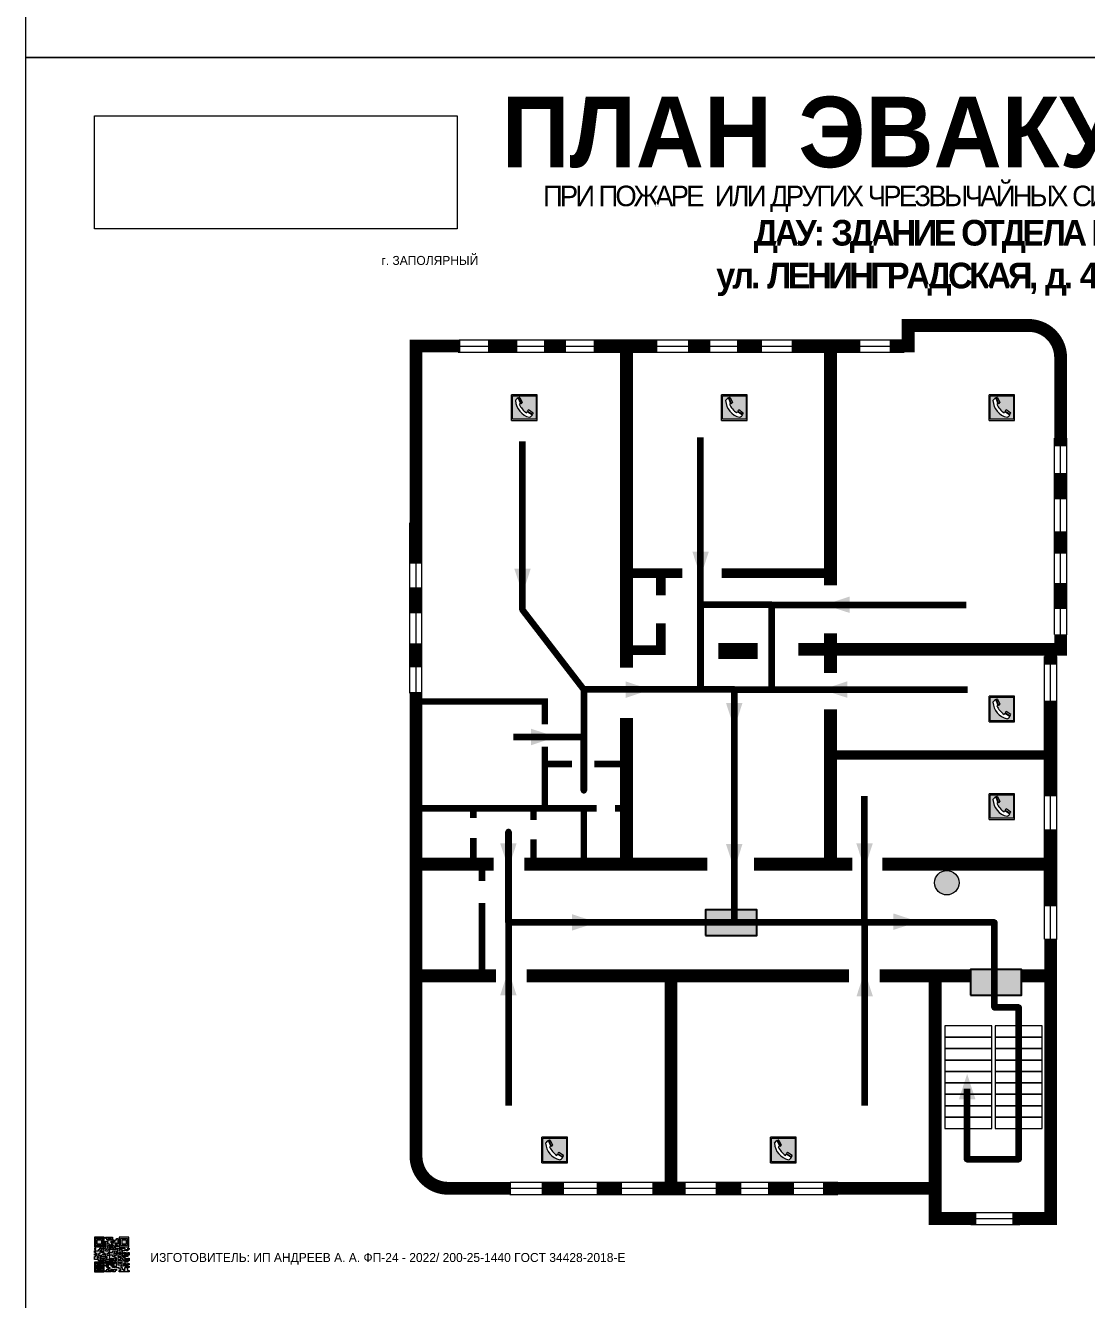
# Model space of a CAD drawing. Header units: millimetres. Extents: x 13114 to 67229, y 22859 to 38520.
# Drawn here: x 22563.4 to 22894.2, y 35167.7 to 35564.6 of the extents above; entities that cross this region are included whole.
import ezdxf

# ---------------------------------------------------------------- set-up
doc = ezdxf.new("R2010")
doc.units = ezdxf.units.MM
doc.layers.add('План_Штампы', color=7, linetype='Continuous')
doc.styles.add('обычный', font='arial.ttf')
picture_1 = doc.add_image_def('image1.jpg', size_in_pixel=(337, 105))

# ---------------------------------------------------------------- blocks, each defined once
blk = doc.blocks.new('QR')
at = {"lineweight": 0}
h = blk.add_hatch(color=256, dxfattribs=at)
h.dxf.hatch_style = 1
h.paths.add_polyline_path([(9241.16, 2687.38), (9242.01, 2687.38), (9242.01, 2687.83), (9241.59, 2687.83), (9241.59, 2688.68), (9239.45, 2688.68), (9239.45, 2688.25), (9239.86, 2688.25), (9239.86, 2687.83), (9240.29, 2687.83), (9240.29, 2688.25), (9241.16, 2688.25), (9241.16, 2687.83), (9240.29, 2687.83), (9240.29, 2687.38), (9239.45, 2687.38), (9239.45, 2685.22), (9238.57, 2685.22), (9238.57, 2684.8), (9239.02, 2684.8), (9239.02, 2684.37), (9238.13, 2684.37), (9238.13, 2683.92), (9239.02, 2683.92), (9239.02, 2683.5), (9239.44, 2683.5), (9239.44, 2682.64), (9239.87, 2682.64), (9239.87, 2682.18), (9239.44, 2682.18), (9239.44, 2682.64), (9238.13, 2682.64), (9238.13, 2681.76), (9237.71, 2681.76), (9237.71, 2682.64), (9238.13, 2682.64), (9238.13, 2683.07), (9237.27, 2683.07), (9237.27, 2683.51), (9237.71, 2683.51), (9237.71, 2684.37), (9238.13, 2684.37), (9238.13, 2685.22), (9237.71, 2685.22), (9237.71, 2684.8), (9237.28, 2684.8), (9237.28, 2684.38), (9235.98, 2684.38), (9235.98, 2683.92), (9236.4, 2683.92), (9236.4, 2683.49), (9236.84, 2683.49), (9236.84, 2683.07), (9236.4, 2683.07), (9236.4, 2682.64), (9235.98, 2682.64), (9235.98, 2681.76), (9237.29, 2681.76), (9237.29, 2681.33), (9239.43, 2681.33), (9239.43, 2681.76), (9240.74, 2681.76), (9240.74, 2683.05), (9239.87, 2683.05), (9239.87, 2683.5), (9240.29, 2683.5), (9240.29, 2683.91), (9240.74, 2683.91), (9240.74, 2684.81), (9240.29, 2684.81), (9240.29, 2684.79), (9240.29, 2684.37), (9239.45, 2684.37), (9239.45, 2684.8), (9239.87, 2684.8), (9239.87, 2685.21), (9240.74, 2685.21), (9240.74, 2686.1), (9240.29, 2686.1), (9240.29, 2685.64), (9239.86, 2685.64), (9239.86, 2686.95), (9240.29, 2686.95), (9240.29, 2686.52), (9240.74, 2686.52), (9240.74, 2686.1), (9241.16, 2686.1), (9241.16, 2686.53), (9241.59, 2686.53), (9241.59, 2686.1), (9242.02, 2686.1), (9242.02, 2685.21), (9241.59, 2685.21), (9241.59, 2686.1), (9241.16, 2686.1), (9241.16, 2685.21), (9240.74, 2685.21), (9240.74, 2684.81), (9242.89, 2684.81), (9242.89, 2685.22), (9242.47, 2685.22), (9242.47, 2686.11), (9242.89, 2686.11), (9242.89, 2686.52), (9242.46, 2686.52), (9242.46, 2686.95), (9242.89, 2686.95), (9242.89, 2686.52), (9243.32, 2686.52), (9243.32, 2688.26), (9242.9, 2688.26), (9242.9, 2687.83), (9242.47, 2687.83), (9242.47, 2687.38), (9242.01, 2687.38), (9242.01, 2686.94), (9241.16, 2686.94)])
h.paths.add_polyline_path([(9239.02, 2682.18), (9239.02, 2681.76), (9238.54, 2681.76), (9238.54, 2682.18)], flags=16)
h.paths.add_polyline_path([(9237.27, 2682.65), (9237.27, 2682.19), (9236.83, 2682.19), (9236.83, 2682.65)], flags=16)
h = blk.add_hatch(color=256, dxfattribs=at)
h.dxf.hatch_style = 1
h.paths.add_polyline_path([(9238.15, 2687.83), (9236.83, 2687.83), (9236.83, 2686.52), (9238.15, 2686.52)], flags=0)
h.paths.add_polyline_path([(9239.01, 2685.65), (9239.01, 2688.68), (9235.98, 2688.68), (9235.98, 2685.65)])
h.paths.add_polyline_path([(9236.41, 2686.1), (9236.41, 2688.26), (9238.56, 2688.26), (9238.56, 2686.1)], flags=16)
h.paths.add_polyline_path([(9236.83, 2686.52), (9236.83, 2687.83), (9238.15, 2687.83), (9238.15, 2686.52)], flags=0)
h = blk.add_hatch(color=256, dxfattribs=at)
h.dxf.hatch_style = 1
h.paths.add_polyline_path([(9238.15, 2686.52), (9238.15, 2687.83), (9236.83, 2687.83), (9236.83, 2686.52)])
h.paths.add_polyline_path([(9245.91, 2686.52), (9245.91, 2687.83), (9244.59, 2687.83), (9244.59, 2686.52)], flags=0)
h.paths.add_polyline_path([(9246.77, 2685.65), (9246.77, 2688.68), (9243.74, 2688.68), (9243.74, 2685.65)])
h.paths.add_polyline_path([(9244.17, 2686.1), (9244.17, 2688.26), (9246.32, 2688.26), (9246.32, 2686.1)], flags=16)
h.paths.add_polyline_path([(9244.59, 2686.52), (9244.59, 2687.83), (9245.91, 2687.83), (9245.91, 2686.52)], flags=0)
h = blk.add_hatch(color=256, dxfattribs=at)
h.dxf.hatch_style = 1
h.paths.add_polyline_path([(9240.75, 2681.76), (9240.75, 2681.35), (9241.17, 2681.35), (9241.17, 2681.76)])
h.paths.add_polyline_path([(9241.6, 2682.18), (9241.17, 2682.18), (9241.17, 2681.76), (9241.6, 2681.76)])
h.paths.add_polyline_path([(9242.47, 2681.34), (9242.47, 2682.19), (9242.02, 2682.19), (9242.02, 2681.76), (9241.6, 2681.76), (9241.6, 2681.34)])
h.paths.add_polyline_path([(9239.87, 2678.3), (9239.44, 2678.3), (9239.44, 2677.89), (9241.17, 2677.89), (9241.17, 2678.3), (9240.28, 2678.3), (9240.28, 2678.73), (9239.87, 2678.73)])
h.paths.add_polyline_path([(9240.75, 2678.73), (9240.75, 2679.19), (9240.28, 2679.19), (9240.28, 2678.73)])
h.paths.add_polyline_path([(9241.6, 2678.73), (9241.17, 2678.73), (9241.17, 2678.3), (9241.6, 2678.3)])
h.paths.add_polyline_path([(9242.02, 2678.3), (9241.6, 2678.3), (9241.6, 2677.89), (9242.48, 2677.89), (9242.48, 2678.31), (9242.9, 2678.31), (9242.9, 2678.73), (9242.02, 2678.73)])
h.paths.add_polyline_path([(9246.36, 2684.37), (9246.36, 2684.79), (9245.93, 2684.79), (9245.93, 2684.37)])
h.paths.add_polyline_path([(9246.78, 2685.2), (9246.36, 2685.2), (9246.36, 2684.79), (9246.78, 2684.79)])
h.paths.add_polyline_path([(9245.91, 2687.83), (9244.59, 2687.83), (9244.59, 2686.52), (9245.91, 2686.52)])
h = blk.add_hatch(color=256, dxfattribs=at)
h.dxf.hatch_style = 1
h.paths.add_polyline_path([(9243.32, 2686.11), (9242.89, 2686.11), (9242.89, 2685.64), (9243.32, 2685.64)])
h.paths.add_polyline_path([(9239.02, 2683.07), (9239.02, 2683.5), (9238.56, 2683.5), (9238.56, 2683.07)])
h.paths.add_polyline_path([(9236.4, 2684.8), (9236.4, 2685.22), (9235.98, 2685.22), (9235.98, 2684.8)])
h.paths.add_polyline_path([(9236.4, 2683.07), (9236.4, 2683.49), (9235.98, 2683.49), (9235.98, 2683.07)])
h = blk.add_hatch(color=256, dxfattribs=at)
h.dxf.hatch_style = 1
h.paths.add_polyline_path([(9243.32, 2682.64), (9243.32, 2683.07), (9244.62, 2683.07), (9244.62, 2684.37), (9243.74, 2684.37), (9243.74, 2684.8), (9244.62, 2684.8), (9244.62, 2684.37), (9245.48, 2684.37), (9245.48, 2685.22), (9243.32, 2685.22), (9243.32, 2683.5), (9242.89, 2683.5), (9242.89, 2683.06), (9242.01, 2683.06), (9242.01, 2683.91), (9242.47, 2683.91), (9242.47, 2683.5), (9242.89, 2683.5), (9242.89, 2684.38), (9241.59, 2684.38), (9241.59, 2683.91), (9240.74, 2683.91), (9240.74, 2683.05), (9241.59, 2683.05), (9241.59, 2682.64), (9242.47, 2682.64), (9242.47, 2682.19), (9242.91, 2682.19), (9242.91, 2681.34), (9242.48, 2681.34), (9242.48, 2680.91), (9242.91, 2680.91), (9242.91, 2679.17), (9243.75, 2679.17), (9243.75, 2678.73), (9244.2, 2678.73), (9244.2, 2678.3), (9243.75, 2678.3), (9243.75, 2677.88), (9246.78, 2677.88), (9246.78, 2678.3), (9246.35, 2678.3), (9246.35, 2679.19), (9245.48, 2679.19), (9245.48, 2678.31), (9245.05, 2678.31), (9245.05, 2678.73), (9244.62, 2678.73), (9244.62, 2679.19), (9244.2, 2679.19), (9244.2, 2679.61), (9245.05, 2679.61), (9245.05, 2680.46), (9245.48, 2680.46), (9245.48, 2681.34), (9245.04, 2681.34), (9245.04, 2681.76), (9244.63, 2681.76), (9244.63, 2682.19), (9244.21, 2682.19), (9244.21, 2681.76), (9243.32, 2681.76), (9243.32, 2682.19), (9244.21, 2682.19), (9244.21, 2682.64)])
h.paths.add_polyline_path([(9243.75, 2683.49), (9243.75, 2683.92), (9244.21, 2683.92), (9244.21, 2683.49)], flags=16)
h.paths.add_polyline_path([(9243.32, 2681.34), (9244.63, 2681.34), (9244.63, 2680.04), (9243.32, 2680.04)], flags=16)
h.paths.add_polyline_path([(9243.76, 2680.89), (9244.18, 2680.89), (9244.18, 2680.48), (9243.76, 2680.48)], flags=0)
h = blk.add_hatch(color=256, dxfattribs=at)
h.dxf.hatch_style = 1
h.paths.add_polyline_path([(9246.36, 2683.07), (9246.78, 2683.07), (9246.78, 2683.92), (9246.36, 2683.92), (9246.36, 2683.49), (9245.92, 2683.49), (9245.92, 2683.92), (9245.06, 2683.92), (9245.06, 2683.49), (9245.48, 2683.49), (9245.48, 2683.07), (9244.62, 2683.07), (9244.62, 2682.65), (9245.05, 2682.65), (9245.05, 2682.18), (9245.48, 2682.18), (9245.48, 2682.65), (9246.36, 2682.65)])
h.paths.add_polyline_path([(9246.78, 2682.18), (9246.36, 2682.18), (9246.36, 2681.75), (9245.92, 2681.75), (9245.92, 2682.18), (9245.48, 2682.18), (9245.48, 2681.34), (9245.48, 2681.34), (9245.94, 2681.34), (9245.94, 2680.91), (9246.36, 2680.91), (9246.36, 2681.34), (9246.78, 2681.34)])
h = blk.add_hatch(color=256, dxfattribs=at)
h.dxf.hatch_style = 1
h.paths.add_polyline_path([(9235.98, 2680.9), (9235.98, 2677.86), (9239.02, 2677.86), (9239.02, 2680.9)])
h.paths.add_polyline_path([(9238.57, 2680.48), (9238.57, 2678.32), (9236.41, 2678.32), (9236.41, 2680.48)], flags=16)
h.paths.add_polyline_path([(9238.15, 2680.05), (9238.15, 2678.74), (9236.83, 2678.74), (9236.83, 2680.05)], flags=0)
h = blk.add_hatch(color=256, dxfattribs=at)
h.dxf.hatch_style = 1
h.paths.add_polyline_path([(9238.15, 2680.05), (9236.83, 2680.05), (9236.83, 2678.74), (9238.15, 2678.74)])
h = blk.add_hatch(color=256, dxfattribs=at)
h.dxf.hatch_style = 1
h.paths.add_polyline_path([(9242.02, 2680.46), (9242.48, 2680.46), (9242.48, 2680.91), (9241.58, 2680.91), (9241.58, 2681.35), (9241.17, 2681.35), (9241.17, 2680.91), (9240.75, 2680.91), (9240.75, 2681.33), (9239.43, 2681.33), (9239.43, 2680.46), (9239.86, 2680.46), (9239.86, 2680.92), (9240.3, 2680.92), (9240.3, 2680.46), (9239.86, 2680.46), (9239.86, 2680.04), (9239.44, 2680.04), (9239.44, 2679.62), (9239.86, 2679.62), (9239.86, 2679.19), (9240.29, 2679.19), (9240.29, 2680.03), (9241.18, 2680.03), (9241.18, 2680.47), (9241.6, 2680.47), (9241.6, 2680.03), (9241.18, 2680.03), (9241.18, 2679.61), (9241.6, 2679.61), (9241.6, 2679.19), (9242.47, 2679.19), (9242.47, 2679.6), (9242.02, 2679.6)])
h = blk.add_hatch(color=256, dxfattribs=at)
h.dxf.hatch_style = 1
h.paths.add_polyline_path([(9244.18, 2680.48), (9244.18, 2680.89), (9243.76, 2680.89), (9243.76, 2680.48)])
h = blk.add_hatch(color=256, dxfattribs=at)
h.dxf.hatch_style = 1
h.paths.add_polyline_path([(9245.93, 2680.04), (9245.93, 2680.46), (9245.48, 2680.46), (9245.48, 2679.62), (9246.35, 2679.62), (9246.35, 2680.04)])
h.paths.add_polyline_path([(9246.78, 2680.04), (9246.78, 2680.46), (9246.35, 2680.46), (9246.35, 2680.04)])
h.paths.add_polyline_path([(9246.78, 2679.18), (9246.78, 2679.62), (9246.35, 2679.62), (9246.35, 2679.18)])
for points in [[(9237.71, 2685.22), (9238.13, 2685.22), (9238.13, 2684.37), (9237.71, 2684.37), (9237.71, 2683.51), (9237.27, 2683.51), (9237.27, 2683.07), (9238.13, 2683.07), (9238.13, 2682.64), (9237.71, 2682.64), (9237.71, 2681.76), (9238.13, 2681.76), (9238.13, 2682.64), (9239.44, 2682.64), (9239.44, 2683.5), (9239.02, 2683.5), (9239.02, 2683.07), (9238.56, 2683.07), (9238.56, 2683.5), (9239.02, 2683.5), (9239.02, 2683.92), (9238.13, 2683.92), (9238.13, 2684.37), (9239.02, 2684.37), (9239.02, 2684.8), (9238.57, 2684.8), (9238.57, 2685.22), (9239.45, 2685.22), (9239.45, 2687.38), (9240.29, 2687.38), (9240.29, 2687.83), (9239.86, 2687.83), (9239.86, 2688.25), (9239.45, 2688.25), (9239.45, 2688.68), (9241.59, 2688.68), (9241.59, 2687.83), (9242.01, 2687.83), (9242.01, 2687.38), (9242.47, 2687.38), (9242.47, 2687.83), (9242.9, 2687.83), (9242.9, 2688.26), (9243.32, 2688.26), (9243.32, 2686.52), (9242.89, 2686.52), (9242.89, 2686.11), (9243.32, 2686.11), (9243.32, 2685.64), (9242.89, 2685.64), (9242.89, 2686.11), (9242.47, 2686.11), (9242.47, 2685.22), (9242.89, 2685.22), (9242.89, 2684.81), (9240.74, 2684.81), (9240.74, 2683.91), (9241.59, 2683.91), (9241.59, 2684.38), (9242.89, 2684.38), (9242.89, 2683.5), (9242.47, 2683.5), (9242.47, 2683.91), (9242.01, 2683.91), (9242.01, 2683.06), (9242.89, 2683.06), (9242.89, 2683.5), (9243.32, 2683.5), (9243.32, 2685.22), (9245.48, 2685.22), (9245.48, 2684.37), (9244.62, 2684.37), (9244.62, 2683.07), (9245.48, 2683.07), (9245.48, 2683.49), (9245.06, 2683.49), (9245.06, 2683.92), (9245.92, 2683.92), (9245.92, 2683.49), (9246.36, 2683.49), (9246.36, 2683.92), (9246.78, 2683.92), (9246.78, 2683.07), (9246.36, 2683.07), (9246.36, 2682.65), (9245.48, 2682.65), (9245.48, 2682.18), (9245.92, 2682.18), (9245.92, 2681.75), (9246.36, 2681.75), (9246.36, 2682.18), (9246.78, 2682.18), (9246.78, 2681.34), (9246.36, 2681.34), (9246.36, 2680.91), (9245.94, 2680.91), (9245.94, 2681.34), (9245.48, 2681.34), (9245.48, 2680.46), (9245.93, 2680.46), (9245.93, 2680.04), (9246.35, 2680.04), (9246.35, 2680.46), (9246.78, 2680.46), (9246.78, 2680.04), (9246.78, 2680.04), (9246.35, 2680.04), (9246.35, 2679.62), (9246.78, 2679.62), (9246.78, 2679.18), (9246.35, 2679.18), (9246.35, 2678.3), (9246.78, 2678.3), (9246.78, 2677.88), (9243.75, 2677.88), (9243.75, 2678.3), (9244.2, 2678.3), (9244.2, 2678.73), (9243.75, 2678.73), (9243.75, 2679.17), (9242.91, 2679.17), (9242.91, 2680.91), (9242.48, 2680.91), (9242.48, 2680.46), (9242.02, 2680.46), (9242.02, 2679.6), (9242.47, 2679.6), (9242.47, 2679.19), (9241.6, 2679.19), (9241.6, 2679.61), (9241.18, 2679.61), (9241.18, 2680.03), (9240.29, 2680.03), (9240.29, 2679.19), (9240.75, 2679.19), (9240.75, 2678.73), (9240.28, 2678.73), (9240.28, 2678.3), (9241.17, 2678.3), (9241.17, 2678.73), (9241.6, 2678.73), (9241.6, 2678.3), (9242.02, 2678.3), (9242.02, 2678.73), (9242.9, 2678.73), (9242.9, 2678.31), (9242.48, 2678.31), (9242.48, 2677.89), (9241.6, 2677.89), (9241.6, 2678.3), (9241.17, 2678.3), (9241.17, 2677.89), (9239.44, 2677.89), (9239.44, 2678.3), (9239.87, 2678.3), (9239.87, 2678.73), (9240.28, 2678.73), (9240.28, 2679.19), (9240.29, 2679.19), (9239.86, 2679.19), (9239.86, 2679.62), (9239.44, 2679.62), (9239.44, 2680.04), (9239.86, 2680.04), (9239.86, 2680.46), (9239.43, 2680.46), (9239.43, 2681.33), (9237.29, 2681.33), (9237.29, 2681.76), (9235.98, 2681.76), (9235.98, 2682.64), (9236.4, 2682.64), (9236.4, 2683.07), (9235.98, 2683.07), (9235.98, 2683.49), (9236.4, 2683.49), (9236.4, 2683.92), (9235.98, 2683.92), (9235.98, 2684.38), (9237.28, 2684.38), (9237.28, 2684.8), (9237.71, 2684.8), (9237.71, 2685.22), (9237.92, 2685.22)], [(9240.74, 2685.21), (9239.87, 2685.21), (9239.87, 2684.8), (9239.45, 2684.8), (9239.45, 2684.37), (9240.29, 2684.37), (9240.29, 2684.79), (9240.29, 2684.81), (9240.74, 2684.81), (9240.74, 2685.21), (9239.87, 2685.21)], [(9240.74, 2686.1), (9240.74, 2686.52), (9240.29, 2686.52), (9240.29, 2686.95), (9239.86, 2686.95), (9239.86, 2685.64), (9240.29, 2685.64), (9240.29, 2686.1), (9240.74, 2686.1), (9240.74, 2686.52)], [(9240.74, 2683.91), (9240.29, 2683.91), (9240.29, 2683.5), (9239.87, 2683.5), (9239.87, 2683.05), (9240.74, 2683.05), (9240.74, 2683.91)], [(9244.62, 2684.37), (9244.62, 2684.8), (9243.74, 2684.8), (9243.74, 2684.37), (9244.62, 2684.37)], [(9240.74, 2683.05), (9240.74, 2681.76), (9239.43, 2681.76), (9239.43, 2681.33), (9240.75, 2681.33), (9240.75, 2681.35), (9240.75, 2680.91), (9241.17, 2680.91), (9241.17, 2681.35), (9241.58, 2681.35), (9241.58, 2680.91), (9242.48, 2680.91), (9242.48, 2681.34), (9242.91, 2681.34), (9242.91, 2682.19), (9242.47, 2682.19), (9242.47, 2682.64), (9241.59, 2682.64), (9241.59, 2683.05), (9240.74, 2683.05)], [(9239.86, 2680.46), (9239.86, 2680.92), (9240.3, 2680.92), (9240.3, 2680.46), (9239.86, 2680.46)], [(9241.6, 2681.76), (9242.02, 2681.76), (9242.02, 2682.19), (9242.47, 2682.19), (9242.47, 2681.34), (9241.6, 2681.34), (9241.6, 2681.76)], [(9244.62, 2683.07), (9243.32, 2683.07), (9243.32, 2682.64), (9244.21, 2682.64), (9244.21, 2682.19), (9243.32, 2682.19), (9243.32, 2681.76), (9244.21, 2681.76), (9244.21, 2682.19), (9244.63, 2682.19), (9244.63, 2681.76), (9245.04, 2681.76), (9245.04, 2681.34), (9245.48, 2681.34)], [(9245.48, 2680.46), (9245.05, 2680.46), (9245.05, 2679.61), (9244.2, 2679.61), (9244.2, 2679.19), (9244.62, 2679.19), (9244.62, 2678.73), (9245.05, 2678.73), (9245.05, 2678.31), (9245.48, 2678.31), (9245.48, 2679.19), (9246.35, 2679.19), (9246.35, 2679.07)], [(9245.48, 2682.18), (9245.05, 2682.18), (9245.05, 2682.65), (9244.62, 2682.65), (9244.62, 2683.07)], [(9245.48, 2682.18), (9245.48, 2681.34)], [(9246.35, 2679.62), (9245.48, 2679.62), (9245.48, 2680.46)], [(9245.48, 2680.46), (9245.48, 2679.62), (9246.35, 2679.62), (9246.35, 2680.04), (9245.93, 2680.04), (9245.93, 2680.46), (9245.48, 2680.46), (9245.48, 2679.62)], [(9246.35, 2679.62), (9246.35, 2679.18)]]:
    blk.add_lwpolyline(points, dxfattribs=at)
for points in [[(9235.98, 2685.65), (9239.01, 2685.65), (9239.01, 2688.68), (9235.98, 2688.68)], [(9236.41, 2688.26), (9238.56, 2688.26), (9238.56, 2686.1), (9236.41, 2686.1)], [(9236.83, 2687.83), (9238.15, 2687.83), (9238.15, 2686.52), (9236.83, 2686.52)], [(9240.29, 2687.83), (9241.16, 2687.83), (9241.16, 2688.25), (9240.29, 2688.25)], [(9240.29, 2688.25), (9241.16, 2688.25), (9241.16, 2687.83), (9240.29, 2687.83)], [(9243.74, 2685.65), (9246.77, 2685.65), (9246.77, 2688.68), (9243.74, 2688.68)], [(9244.17, 2688.26), (9246.32, 2688.26), (9246.32, 2686.1), (9244.17, 2686.1)], [(9244.59, 2687.83), (9245.91, 2687.83), (9245.91, 2686.52), (9244.59, 2686.52)], [(9235.98, 2684.8), (9236.4, 2684.8), (9236.4, 2685.22), (9235.98, 2685.22)], [(9236.4, 2683.07), (9236.84, 2683.07), (9236.84, 2683.49), (9236.4, 2683.49)], [(9241.16, 2686.1), (9240.74, 2686.1), (9240.74, 2685.21), (9241.16, 2685.21)], [(9242.01, 2687.38), (9241.16, 2687.38), (9241.16, 2686.94), (9242.01, 2686.94)], [(9241.16, 2687.38), (9242.01, 2687.38), (9242.01, 2686.94), (9241.16, 2686.94)], [(9241.16, 2686.53), (9241.59, 2686.53), (9241.59, 2686.1), (9241.16, 2686.1)], [(9241.59, 2686.1), (9242.02, 2686.1), (9242.02, 2685.21), (9241.59, 2685.21)], [(9242.89, 2686.52), (9242.46, 2686.52), (9242.46, 2686.95), (9242.89, 2686.95)], [(9243.75, 2683.92), (9244.21, 2683.92), (9244.21, 2683.49), (9243.75, 2683.49)], [(9245.93, 2684.79), (9246.36, 2684.79), (9246.36, 2684.37), (9245.93, 2684.37)], [(9246.36, 2685.2), (9246.78, 2685.2), (9246.78, 2684.79), (9246.36, 2684.79)], [(9235.98, 2677.86), (9239.02, 2677.86), (9239.02, 2680.9), (9235.98, 2680.9)], [(9236.41, 2680.48), (9238.57, 2680.48), (9238.57, 2678.32), (9236.41, 2678.32)], [(9236.83, 2682.19), (9237.27, 2682.19), (9237.27, 2682.65), (9236.83, 2682.65)], [(9236.83, 2680.05), (9238.15, 2680.05), (9238.15, 2678.74), (9236.83, 2678.74)], [(9238.54, 2682.18), (9239.02, 2682.18), (9239.02, 2681.76), (9238.54, 2681.76)], [(9239.44, 2682.64), (9239.87, 2682.64), (9239.87, 2682.18), (9239.44, 2682.18)], [(9240.75, 2681.76), (9241.17, 2681.76), (9241.17, 2681.35), (9240.75, 2681.35)], [(9241.17, 2682.18), (9241.6, 2682.18), (9241.6, 2681.76), (9241.17, 2681.76)], [(9241.18, 2680.03), (9241.6, 2680.03), (9241.6, 2680.47), (9241.18, 2680.47)], [(9243.32, 2680.04), (9244.63, 2680.04), (9244.63, 2681.34), (9243.32, 2681.34)], [(9243.76, 2680.89), (9244.18, 2680.89), (9244.18, 2680.48), (9243.76, 2680.48)]]:
    blk.add_lwpolyline(points, close=True, dxfattribs=at)
blk = doc.blocks.new('A$C7B4425F7')
at = {"true_color": 0xffffff}
blk.add_hatch(color=7, dxfattribs=at).paths.add_polyline_path([(0, 0), (-16, 0), (-16, -8), (0, -8)])
h = blk.add_hatch(color=126)
h.paths.add_polyline_path([(-0.2, -0.2), (-15.8, -0.2), (-15.8, -7.8), (-0.2, -7.8)])
h.paths.add_polyline_path([(-11.76, -2.03), (-11.76, -3.66), (-11.17, -3.66, -0.568275), (-11.17, -6.18), (-12.58, -6.18), (-12.58, -2.03)], flags=16)
h.paths.add_polyline_path([(-13.33, -4.12, -0.495768), (-13.59, -6.18), (-15.03, -6.18), (-15.03, -2.03), (-13.59, -2.03, -0.487973)], flags=16)
h.paths.add_polyline_path([(-10.25, -2.03), (-9.48, -2.03), (-9.48, -6.18), (-10.25, -6.18)], flags=16)
h.paths.add_polyline_path([(-13.84, -3.69), (-14.24, -3.69), (-14.24, -3.03), (-13.9, -3.03, -0.692621)], flags=0)
h.paths.add_polyline_path([(-9.15, -2.03), (-8.4, -2.03), (-8.04, -3.07), (-7.68, -2.03), (-6.93, -2.03), (-7.64, -4.1), (-6.93, -6.18), (-7.68, -6.18), (-8.04, -5.14), (-8.4, -6.18), (-9.15, -6.18), (-8.44, -4.1)], flags=16)
h.paths.add_polyline_path([(-11.76, -4.46), (-11.42, -4.46, -0.692621), (-11.36, -5.12), (-11.76, -5.12)], flags=0)
h.paths.add_polyline_path([(-13.9, -5.2), (-14.24, -5.2), (-14.24, -4.55), (-13.84, -4.55, -0.708038)], flags=0)
edge = h.paths.add_edge_path(flags=16)
edge.add_ellipse((-5.51, -4.08), major_axis=(0, 2.05), ratio=0.586184, start_angle=0, end_angle=360)
edge = h.paths.add_edge_path(flags=0)
edge.add_ellipse((-5.51, -4.08), major_axis=(0, 1.14), ratio=0.454828, start_angle=0, end_angle=360)
h.paths.add_polyline_path([(-4.13, -4.96, 0.377264), (-3.48, -4.52, 0.0555), (-3.16, -2.03), (-1.66, -2.03), (-1.66, -4.96), (-0.96, -4.96), (-0.96, -7.01), (-1.75, -7.01), (-1.75, -6.18), (-3.3, -6.18), (-3.3, -7.02), (-4.13, -7.02)], flags=16)
h.paths.add_polyline_path([(-2.73, -2.91), (-2.28, -2.91), (-2.28, -4.96), (-3.05, -4.96, 0.079136)], flags=0)
at = {"color": 126}
blk.add_lwpolyline([(-16, -8), (0, -8), (0, 0), (-16, 0)], close=True, dxfattribs=at)
blk = doc.blocks.new('A$C32E8229D')
at = {"true_color": 0xffffff}
blk.add_hatch(color=7, dxfattribs=at).paths.add_polyline_path([(0, 0), (0, -8), (16, -8), (16, 0)])
h = blk.add_hatch(color=126)
h.paths.add_polyline_path([(0.2, -0.2), (15.8, -0.2), (15.8, -7.8), (0.2, -7.8)])
h.paths.add_polyline_path([(13.49, -2.05), (12.08, -2.05), (11.37, -2.63, 0.162397), (11.29, -2.84), (11.29, -3.63), (10.35, -3.63), (10.35, -4.05), (11.68, -4.05), (11.68, -3.48), (12.26, -4.28), (11.29, -5.1), (11.29, -6.78), (11.85, -6.78), (11.85, -5.44), (12.8, -4.64), (12.8, -5.94), (14.46, -5.94), (14.46, -5.39), (13.45, -5.39), (13.45, -3.97), (12.46, -2.59), (13.15, -2.59), (13.69, -3.34), (14.18, -3)], flags=16)
h.paths.add_polyline_path([(10.74, -1.82, 1), (11.8, -1.82, 1)], flags=16)
h.paths.add_polyline_path([(9.39, -3.59), (5.99, -3.59), (6.56, -3.03), (5.91, -3.03), (5.1, -3.83), (5.91, -4.64), (6.56, -4.64), (5.99, -4.09), (9.39, -4.09)], flags=16)
h.paths.add_polyline_path([(4.29, -1.08), (1.72, -1.08), (1.72, -6.6), (4.29, -6.6)], flags=16)
at = {"color": 126}
blk.add_lwpolyline([(16, -8), (0, -8), (0, 0), (16, 0)], close=True, dxfattribs=at)
blk = doc.blocks.new('A$C7B8C2D5B')
at = {"lineweight": 0}
h = blk.add_hatch(color=5, dxfattribs=at)
h.dxf.hatch_style = 1
h.paths.add_polyline_path([(1.4, -3.02, 1), (-2.11, -3.02, 1)])
at = {"color": 5, "lineweight": 0}
blk.add_circle((-0.36, -3.02), 1.75, dxfattribs=at)
blk = doc.blocks.new('A$C456E1F9C')
at = {"lineweight": 5}
h = blk.add_hatch(color=242, dxfattribs=at)
h.paths.add_polyline_path([(0.51, -1.47), (0.51, -13.26), (12.29, -13.26), (12.29, -1.47)])
h.paths.add_polyline_path([(5.42, -4.95, -0.254479), (4.78, -5.4), (3.52, -2.53, -0.209735), (4.23, -2.4)], flags=16)
h.paths.add_polyline_path([(8.53, -8.6), (10.87, -10.17), (10.54, -10.76), (8.03, -9.13, -0.192251)], flags=16)
h.paths.add_polyline_path([(4.61, -5.49, 0.005518), (3.87, -5.72, 0.128647), (7.49, -10.01, 0.00809), (7.83, -9.33), (10.47, -10.97, -0.16736), (8.99, -12.25, -0.327862), (1.95, -3.95, -0.166952), (3.36, -2.62)], flags=16)
at = {"color": 242, "lineweight": 5}
for p, q in [((0, -13.77), (0, -0.97)), ((12.8, -0.97), (0, -0.97)), ((4.61, -5.49), (3.36, -2.62)), ((3.52, -2.53), (4.78, -5.4)), ((4.23, -2.4), (5.42, -4.95)), ((12.8, -13.77), (12.8, -0.97)), ((7.83, -9.33), (10.47, -10.97)), ((8.03, -9.13), (10.54, -10.76)), ((10.81, -10.12), (8.53, -8.6)), ((10.54, -10.76), (10.8, -10.3)), ((10.8, -10.3), (10.81, -10.12)), ((0, -13.77), (12.8, -13.77))]:
    blk.add_line(p, q, dxfattribs=at)
blk.add_lwpolyline([(0.51, -1.47), (12.29, -1.47), (12.29, -13.26), (0.51, -13.26)], close=True, dxfattribs=at)
for centre, radius, start, end in [((4.59, -5.34), 2.99, 114.28453, 152.19739), ((11.12, -3.31), 9.19, 183.99153, 256.60086), ((4.02, -3.27), 0.891, 76.32839, 123.70924), ((14.98, -39.1), 35.17, 107.14873, 108.41345), ((13.86, -0.94), 11.08, 205.55365, 234.87622), ((4.68, -4.59), 0.824, 276.9621, 334.07228), ((-13.31, 0.8), 23.44, 332.54871, 334.40268), ((8.94, -9.5), 0.989, 114.40924, 157.93883), ((7.87, -9.46), 3, 291.92908, 329.9329)]:
    blk.add_arc(centre, radius, start, end, dxfattribs=at)

msp = doc.modelspace()

# ---------------------------------------------------------------- linework, layer by layer
at = {"color": 5, "lineweight": 0}
for points in [[(22563.37, 35554.67), (23163.37, 35554.67), (23163.37, 35949.67), (22563.37, 35949.67)], [(22563.37, 35159.67), (23163.37, 35159.67), (23163.37, 35554.67), (22563.37, 35554.67)]]:
    msp.add_lwpolyline(points, close=True, dxfattribs=at)
at = {"lineweight": 100, "const_width": 4, "elevation": 4}
for points in [[(22832.76, 35464.74), (22838.58, 35464.74), (22838.58, 35471.17), (22876.09, 35471.17, -0.414214), (22886.09, 35461.17), (22886.09, 35433.49)], [(22714.72, 35202.32), (22695.13, 35202.32, -0.414214), (22685.13, 35212.32), (22685.13, 35285.79)]]:
    msp.add_lwpolyline(points, format="xyb", dxfattribs=at)
for points in [[(22685.13, 35396.89), (22685.13, 35464.74), (22698.92, 35464.74)], [(22707.55, 35464.74), (22716.68, 35464.74)], [(22725.05, 35464.74), (22731.9, 35464.74)], [(22740.52, 35464.74), (22760.31, 35464.74)], [(22750.73, 35364.57), (22750.73, 35464.74)], [(22769.94, 35464.74), (22776.92, 35464.74)], [(22785.16, 35464.74), (22793.03, 35464.74)], [(22802.29, 35464.74), (22823.61, 35464.74)], [(22814.33, 35390.23), (22814.33, 35464.74)], [(22886.09, 35425.14), (22886.09, 35417)], [(22886.09, 35407.02), (22886.09, 35400.09)], [(22685.13, 35381.48), (22685.13, 35389.56)], [(22886.09, 35390.93), (22886.09, 35382.82)], [(22814.33, 35362.9), (22814.33, 35375.23)], [(22685.13, 35364.63), (22685.13, 35372.08)], [(22886.09, 35374.9), (22886.09, 35370.23), (22804.28, 35370.23)], [(22882.98, 35365.49), (22882.98, 35370.23)], [(22685.13, 35284.76), (22685.13, 35356.93)], [(22814.33, 35303.29), (22814.33, 35351.57)], [(22882.98, 35324.46), (22882.98, 35354.21)], [(22750.73, 35303.29), (22750.73, 35348.9)], [(22882.98, 35290.14), (22882.98, 35314.18)], [(22685.13, 35303.29), (22709.3, 35303.29)], [(22718.87, 35303.29), (22775.93, 35303.29)], [(22790.51, 35303.29), (22821.12, 35303.29)], [(22830.49, 35303.29), (22882.98, 35303.29)], [(22871.04, 35192.92), (22882.98, 35192.92), (22882.98, 35280.07)], [(22710.09, 35268.54), (22685.13, 35268.54)], [(22820.08, 35268.54), (22719.63, 35268.54)], [(22764.63, 35202.32), (22764.63, 35268.54)], [(22846.97, 35268.54), (22829.71, 35268.54)], [(22846.97, 35202.32), (22846.97, 35268.54), (22858.09, 35268.54)], [(22873.92, 35268.54), (22882.98, 35268.54)], [(22731.29, 35202.32), (22724.25, 35202.32)], [(22749.3, 35202.32), (22741.43, 35202.32)], [(22769.18, 35202.32), (22758.82, 35202.32)], [(22786.57, 35202.32), (22778.5, 35202.32)], [(22802.93, 35202.32), (22794.85, 35202.32)], [(22846.97, 35202.32), (22812.04, 35202.32)], [(22846.97, 35202.32), (22846.97, 35192.92), (22859.79, 35192.92)]]:
    msp.add_lwpolyline(points, dxfattribs=at)
at = {"lineweight": 0, "elevation": 4}
for points in [[(22698.59, 35466.7), (22837.57, 35466.7)], [(22698.92, 35464.74), (22837.9, 35464.74)], [(22698.3, 35462.79), (22837.27, 35462.79)], [(22884.19, 35374.83), (22884.19, 35436.09)], [(22886.09, 35374.9), (22886.09, 35436.17)], [(22888.01, 35374.81), (22888.01, 35436.07)], [(22683.23, 35356.57), (22683.23, 35409.68)], [(22685.13, 35356.93), (22685.13, 35410.04)], [(22686.99, 35356.44), (22686.99, 35409.56)], [(22881.06, 35279.95), (22881.06, 35368.06)], [(22882.98, 35280.07), (22882.98, 35368.18)], [(22884.94, 35279.86), (22884.94, 35367.97)], [(22714.5, 35204.28), (22816.67, 35204.28)], [(22714.42, 35200.36), (22816.59, 35200.36)], [(22714.72, 35202.32), (22816.89, 35202.32)], [(22858.36, 35194.82), (22873.54, 35194.82)], [(22858.13, 35190.99), (22873.32, 35190.99)], [(22859.79, 35192.92), (22874.97, 35192.92)]]:
    msp.add_lwpolyline(points, dxfattribs=at)
at = {"color": 126, "lineweight": 100, "true_color": 0x008754}
for points in [[(22737.46, 35357.75), (22718.29, 35382.6), (22718.29, 35434.96)], [(22796.06, 35384.11), (22773.84, 35384.11), (22773.84, 35357.75), (22773.84, 35436.28)], [(22796.06, 35357.75), (22796.06, 35384.11), (22856.62, 35384.11)], [(22784.37, 35285.18), (22784.37, 35357.75), (22737.46, 35357.75), (22737.46, 35326.28), (22737.46, 35342.87), (22715.48, 35342.87)], [(22784.37, 35357.75), (22857.1, 35357.75)], [(22824.99, 35285.18), (22824.99, 35324.48)], [(22856.88, 35233.32), (22856.88, 35211.41), (22873.09, 35211.41), (22873.09, 35258.62), (22865.5, 35258.62), (22865.5, 35285.18), (22713.97, 35285.18), (22713.97, 35313.37), (22713.97, 35228.11)], [(22824.99, 35285.18), (22824.99, 35228.11)]]:
    msp.add_lwpolyline(points, dxfattribs=at)
at = {"lineweight": 0}
for points, const_width in [([(22761.41, 35387.05), (22761.41, 35393.98), (22768.19, 35393.98), (22750.34, 35393.98)], 3), ([(22780.44, 35393.98), (22814.52, 35393.98)], 3), ([(22750.64, 35369.95), (22761.41, 35369.95), (22761.41, 35378.36)], 3), ([(22779.37, 35369.77), (22791.62, 35369.77)], 5), ([(22725.28, 35346.9), (22725.28, 35354.01), (22685.5, 35354.01)], 2), ([(22725.28, 35320.71), (22725.28, 35339.88)], 2), ([(22814.52, 35337.32), (22881.71, 35337.32)], 3), ([(22725.28, 35334.53), (22733.8, 35334.53)], 2), ([(22740.74, 35334.53), (22750.32, 35334.53)], 2), ([(22721.76, 35317.08), (22721.76, 35320.71), (22685.54, 35320.71), (22741.43, 35320.71)], 2), ([(22703, 35320.71), (22703, 35317.73)], 2), ([(22737.48, 35320.71), (22737.48, 35303.79)], 2), ([(22747.13, 35320.71), (22751.08, 35320.71)], 2), ([(22703, 35311.5), (22703, 35303.17)], 2), ([(22721.76, 35304.09), (22721.76, 35311.01)], 2), ([(22705.7, 35302.53), (22705.7, 35298.05)], 2), ([(22705.7, 35291.2), (22705.7, 35268.19)], 2)]:
    msp.add_lwpolyline(points, dxfattribs=dict(at, const_width=const_width))
for points in [[(22850.04, 35249.41), (22864.66, 35249.41), (22864.66, 35252.98), (22850.04, 35252.98)], [(22865.73, 35249.41), (22880.35, 35249.41), (22880.35, 35252.98), (22865.73, 35252.98)], [(22850.04, 35245.85), (22864.66, 35245.85), (22864.66, 35249.41), (22850.04, 35249.41)], [(22865.73, 35245.85), (22880.35, 35245.85), (22880.35, 35249.41), (22865.73, 35249.41)], [(22850.04, 35242.29), (22864.66, 35242.29), (22864.66, 35245.85), (22850.04, 35245.85)], [(22850.04, 35238.72), (22864.66, 35238.72), (22864.66, 35242.29), (22850.04, 35242.29)], [(22865.73, 35242.29), (22880.35, 35242.29), (22880.35, 35245.85), (22865.73, 35245.85)], [(22865.73, 35238.72), (22880.35, 35238.72), (22880.35, 35242.29), (22865.73, 35242.29)], [(22850.04, 35235.16), (22864.66, 35235.16), (22864.66, 35238.72), (22850.04, 35238.72)], [(22865.73, 35235.16), (22880.35, 35235.16), (22880.35, 35238.72), (22865.73, 35238.72)], [(22850.04, 35231.6), (22864.66, 35231.6), (22864.66, 35235.16), (22850.04, 35235.16)], [(22865.73, 35231.6), (22880.35, 35231.6), (22880.35, 35235.16), (22865.73, 35235.16)], [(22850.04, 35228.03), (22864.66, 35228.03), (22864.66, 35231.6), (22850.04, 35231.6)], [(22865.73, 35228.03), (22880.35, 35228.03), (22880.35, 35231.6), (22865.73, 35231.6)], [(22850.04, 35224.47), (22864.66, 35224.47), (22864.66, 35228.03), (22850.04, 35228.03)], [(22865.73, 35224.47), (22880.35, 35224.47), (22880.35, 35228.03), (22865.73, 35228.03)], [(22850.04, 35220.91), (22864.66, 35220.91), (22864.66, 35224.47), (22850.04, 35224.47)], [(22865.73, 35220.91), (22880.35, 35220.91), (22880.35, 35224.47), (22865.73, 35224.47)]]:
    msp.add_lwpolyline(points, close=True, dxfattribs=at)
at = {"layer": 'План_Штампы', "color": 126, "true_color": 0x008754}
for points in [[(22771.27, 35400.71), (22776.41, 35400.7), (22773.86, 35392.82)], [(22715.76, 35395.41), (22720.9, 35395.4), (22718.35, 35387.52)], [(22820.34, 35386.71), (22820.32, 35381.58), (22812.45, 35384.12)], [(22750.46, 35355.11), (22750.47, 35360.25), (22758.35, 35357.7)], [(22819.57, 35360.28), (22819.55, 35355.15), (22811.67, 35357.69)], [(22781.77, 35353.53), (22786.9, 35353.51), (22784.36, 35345.63)], [(22720.99, 35340.37), (22721, 35345.5), (22728.88, 35342.96)], [(22711.37, 35309.83), (22716.5, 35309.82), (22713.96, 35301.94)], [(22822.38, 35309.8), (22827.52, 35309.78), (22824.97, 35301.91)], [(22781.77, 35309.56), (22786.9, 35309.55), (22784.36, 35301.67)], [(22733.71, 35282.59), (22733.73, 35287.73), (22741.61, 35285.18)], [(22833.93, 35282.81), (22833.95, 35287.95), (22841.82, 35285.4)], [(22716.5, 35262.41), (22711.36, 35262.43), (22713.91, 35270.31)], [(22827.58, 35262.12), (22822.45, 35262.13), (22824.99, 35270.01)], [(22859.53, 35230.07), (22854.39, 35230.08), (22856.94, 35237.96)]]:
    msp.add_solid(points, dxfattribs=at)

# ---------------------------------------------------------------- block references
for name, p, xscale, yscale, zscale in [('A$C456E1F9C', (22714.88, 35450.2), 0.625, 0.625, 0.625), ('A$C456E1F9C', (22780.41, 35450.2), 0.625, 0.625, 0.625), ('A$C456E1F9C', (22863.76, 35450.2), 0.625, 0.625, 0.625), ('A$C456E1F9C', (22863.76, 35356.23), 0.625, 0.625, 0.625), ('A$C456E1F9C', (22863.76, 35325.88), 0.625, 0.625, 0.625), ('A$C7B8C2D5B', (22851.39, 35304.11), 2.177419353276491, 2.177419353276491, 2.177419353276491), ('A$C456E1F9C', (22724.32, 35218.84), 0.625, 0.625, 0.625), ('A$C456E1F9C', (22795.62, 35218.84), 0.625, 0.625, 0.625)]:
    msp.add_blockref(name, p, dxfattribs=dict(xscale=xscale, yscale=yscale, zscale=zscale))
at = {"color": 22, "lineweight": 100, "true_color": 0xbb1e10}
msp.add_blockref('QR', (13348.88, 32498.42), dxfattribs=at)
at = {"layer": 'План_Штампы', "color": 126, "true_color": 0x008754, "xscale": -1}
msp.add_blockref('A$C32E8229D', (22791.33, 35289.06), dxfattribs=at)
at = {"layer": 'План_Штампы'}
msp.add_blockref('A$C7B4425F7', (22873.94, 35270.53), dxfattribs=at)

# ---------------------------------------------------------------- texts
at = {"lineweight": 0, "style": 'обычный'}
for s, insert, char_height, width, attachment_point in [('{\\fProxima Nova Rg|b1|i0|c204|p2;ПЛАН ЭВАКУАЦИИ}', (22711.87, 35542.44), 22, 493.8901, 1), ('\\pi-8.4,l8.4,t8.4;{\\fProxima Nova Rg|b0|i0|c204|p2;г. ЗАПОЛЯРНЫЙ\\H1.6404x; }', (22689.43, 35491.4), 2.8, 126.6484, 5), ('\\pi-8.4,l8.4,t8.4;{\\fProxima Nova Rg|b0|i0|c204|p2;ИЗГОТОВИТЕЛЬ: ИП АНДРЕЕВ А. А.\\fProxima Nova Rg|b0|i0|c0|p2; \\fProxima Nova Rg|b0|i0|c204|p2;ФП-24 - 2022/ 200-25-1440 ГОСТ 34428-2018-Е\\H1.2266x; }', (22676.38, 35180.35), 2.8, 191.3484, 5)]:
    msp.add_mtext(s, dxfattribs=dict(at, insert=insert, char_height=char_height, width=width, attachment_point=attachment_point))
at = {"color": 0, "lineweight": 0, "insert": (22862.19, 35508.18), "char_height": 8, "width": 449.2158, "attachment_point": 5, "style": 'обычный'}
msp.add_mtext('{\\fArial Black|b1|i0|c204|p34;\\H2x;\\T0.85;  \\fArial Narrow|b0|i0|c204|p34;\\H0.8x;\\W0.9;\\P\\fProxima Nova Rg|b0|i0|c204|p2;\\H0.5x;\\W1;\\C256;ПРИ ПОЖАРЕ  ИЛИ ДРУГИХ ЧРЕЗВЫЧАЙНЫХ СИТУАЦИЯХ  ИЗ ПОМЕЩЕНИЙ \\fProxima Nova Rg|b1|i0|c204|p2;\\H1.25x;\\PДАУ: ЗДАНИЕ ОТДЕЛА КАДРОВ\\fProxima Nova Rg|b1|i0|c0|p2;  \\P\\fProxima Nova Rg|b1|i0|c204|p2;ул. ЛЕНИНГРАДСКАЯ, д. \\fProxima Nova Rg|b1|i0|c0|p2;4\\fProxima Nova Rg|b1|i0|c204|p2;А,  \\fProxima Nova Rg|b1|i0|c0|p2;2 \\fProxima Nova Rg|b1|i0|c204|p2;ЭТАЖ}', dxfattribs=at)

# ---------------------------------------------------------------- pictures from other files: only their frames are drawn
at = {"color": 7, "lineweight": 0, "true_color": 0xf5f5ff}
image = msp.add_image(picture_1, insert=(22584.86, 35501.23), size_in_units=(113.11, 35.24), dxfattribs=at)
image.dxf.flags = 7

doc.saveas('drawing.dxf')
